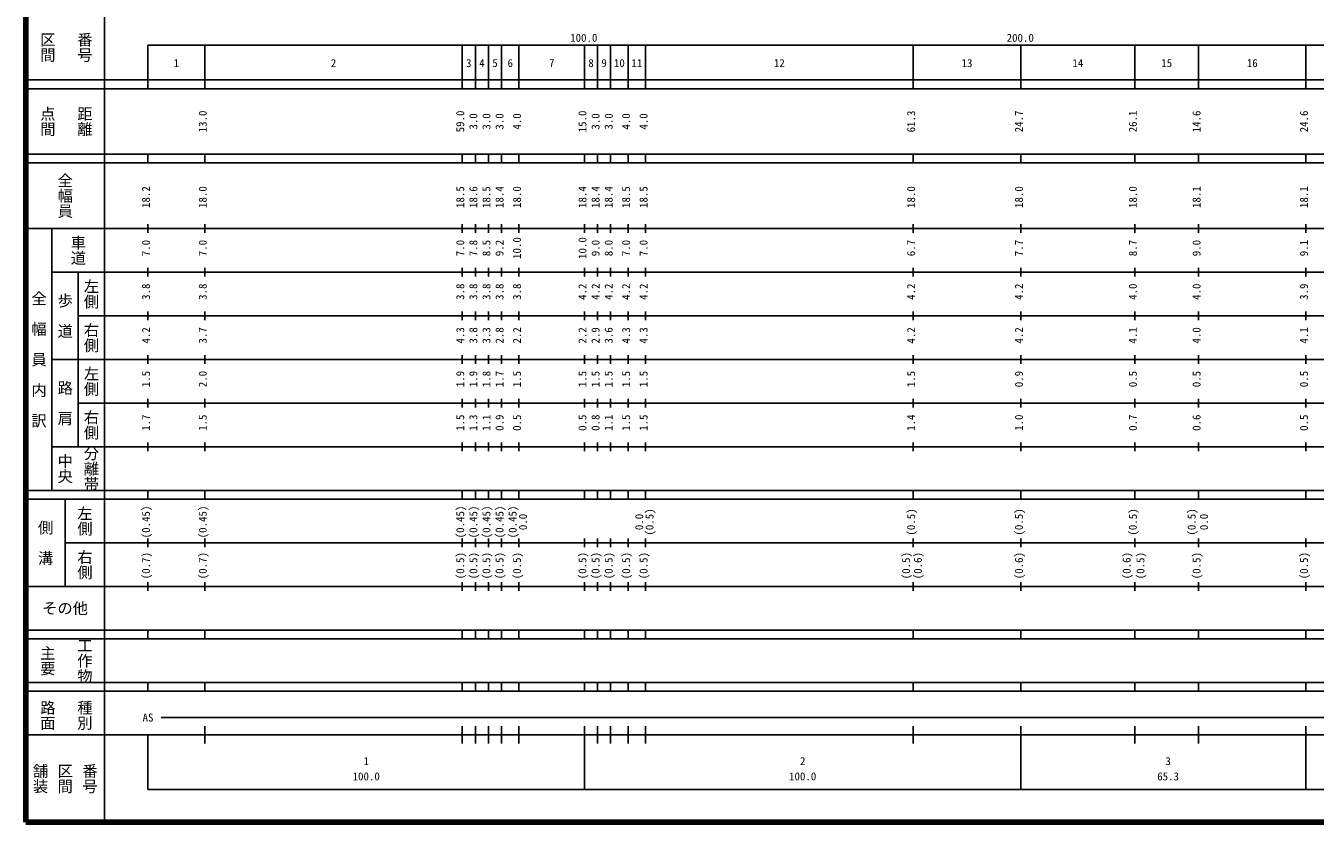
# Model space of a CAD drawing. Units: millimetres on the paper, enlarged 1000 times. Extents: x 40000 to 680000, y 20000 to 380000.
# Drawn here: x 40000 to 335424, y 20000 to 202409 of the extents above; entities that cross this region are included whole.
import ezdxf
from ezdxf.enums import TextEntityAlignment as Align

# ---------------------------------------------------------------- set-up
doc = ezdxf.new("R2010")
doc.units = ezdxf.units.MM
doc.header["$LTSCALE"] = 1000
doc.layers.add('M-TTL', color=2, linetype='Continuous', lineweight=140)
doc.layers.add('M-TTL-BAND', color=7, linetype='Continuous', lineweight=25)
doc.styles.add('@ＭＳ ゴシック', font='')
doc.styles.add('ＭＳ ゴシック', font='')
doc.styles.get('@ＭＳ ゴシック').set_extended_font_data('@MS Gothic')
doc.styles.get('ＭＳ ゴシック').set_extended_font_data('MS Gothic')

msp = doc.modelspace()

# ---------------------------------------------------------------- linework, layer by layer
at = {"layer": 'M-TTL'}
for p, q in [((40000, 380000), (40000, 20000)), ((40000, 20000), (680000, 20000))]:
    msp.add_line(p, q, dxfattribs=at)
at = {"layer": 'M-TTL-BAND'}
for p, q in [((58000, 370000), (58000, 20000)), ((68000, 198000), (579000, 198000)), ((68000, 198000), (68000, 188000)), ((81000, 188000), (81000, 198000)), ((140000, 188000), (140000, 198000)), ((143000, 188000), (143000, 198000)), ((146000, 188000), (146000, 198000)), ((149000, 188000), (149000, 198000)), ((153000, 188000), (153000, 198000)), ((168000, 188000), (168000, 198000)), ((171000, 188000), (171000, 198000)), ((174000, 188000), (174000, 198000)), ((178000, 188000), (178000, 198000)), ((182000, 188000), (182000, 198000)), ((243300, 188000), (243300, 198000)), ((268000, 188000), (268000, 198000)), ((294100, 188000), (294100, 198000)), ((308700, 188000), (308700, 198000)), ((333300, 188000), (333300, 198000)), ((40000, 190000), (579000, 190000)), ((40000, 188000), (579000, 188000)), ((40000, 173000), (579000, 173000)), ((68000, 171000), (68000, 173000)), ((81000, 171000), (81000, 173000)), ((140000, 171000), (140000, 173000)), ((143000, 171000), (143000, 173000)), ((146000, 171000), (146000, 173000)), ((149000, 171000), (149000, 173000)), ((153000, 171000), (153000, 173000)), ((168000, 171000), (168000, 173000)), ((171000, 171000), (171000, 173000)), ((174000, 171000), (174000, 173000)), ((178000, 171000), (178000, 173000)), ((182000, 171000), (182000, 173000)), ((243300, 171000), (243300, 173000)), ((268000, 171000), (268000, 173000)), ((294100, 171000), (294100, 173000)), ((308700, 171000), (308700, 173000)), ((333300, 171000), (333300, 173000)), ((40000, 171000), (579000, 171000)), ((68000, 155000), (68000, 157000)), ((81000, 155000), (81000, 157000)), ((140000, 155000), (140000, 157000)), ((143000, 155000), (143000, 157000)), ((146000, 155000), (146000, 157000)), ((149000, 155000), (149000, 157000)), ((153000, 155000), (153000, 157000)), ((168000, 155000), (168000, 157000)), ((171000, 155000), (171000, 157000)), ((174000, 155000), (174000, 157000)), ((178000, 155000), (178000, 157000)), ((182000, 155000), (182000, 157000)), ((243300, 155000), (243300, 157000)), ((268000, 155000), (268000, 157000)), ((294100, 155000), (294100, 157000)), ((308700, 155000), (308700, 157000)), ((333300, 155000), (333300, 157000)), ((40000, 156000), (579000, 156000)), ((46000, 96000), (46000, 156000)), ((46000, 146000), (579000, 146000)), ((52000, 146000), (52000, 106000)), ((68000, 145000), (68000, 147000)), ((81000, 145000), (81000, 147000)), ((140000, 145000), (140000, 147000)), ((143000, 145000), (143000, 147000)), ((146000, 145000), (146000, 147000)), ((149000, 145000), (149000, 147000)), ((153000, 145000), (153000, 147000)), ((168000, 145000), (168000, 147000)), ((171000, 145000), (171000, 147000)), ((174000, 145000), (174000, 147000)), ((178000, 145000), (178000, 147000)), ((182000, 145000), (182000, 147000)), ((243300, 145000), (243300, 147000)), ((268000, 145000), (268000, 147000)), ((294100, 145000), (294100, 147000)), ((308700, 145000), (308700, 147000)), ((333300, 145000), (333300, 147000)), ((52000, 136000), (579000, 136000)), ((68000, 135000), (68000, 137000)), ((81000, 135000), (81000, 137000)), ((140000, 135000), (140000, 137000)), ((143000, 135000), (143000, 137000)), ((146000, 135000), (146000, 137000)), ((149000, 135000), (149000, 137000)), ((153000, 135000), (153000, 137000)), ((168000, 135000), (168000, 137000)), ((171000, 135000), (171000, 137000)), ((174000, 135000), (174000, 137000)), ((178000, 135000), (178000, 137000)), ((182000, 135000), (182000, 137000)), ((243300, 135000), (243300, 137000)), ((268000, 135000), (268000, 137000)), ((294100, 135000), (294100, 137000)), ((308700, 135000), (308700, 137000)), ((333300, 135000), (333300, 137000)), ((46000, 126000), (579000, 126000)), ((68000, 125000), (68000, 127000)), ((81000, 125000), (81000, 127000)), ((140000, 125000), (140000, 127000)), ((143000, 125000), (143000, 127000)), ((146000, 125000), (146000, 127000)), ((149000, 125000), (149000, 127000)), ((153000, 125000), (153000, 127000)), ((168000, 125000), (168000, 127000)), ((171000, 125000), (171000, 127000)), ((174000, 125000), (174000, 127000)), ((178000, 125000), (178000, 127000)), ((182000, 125000), (182000, 127000)), ((243300, 125000), (243300, 127000)), ((268000, 125000), (268000, 127000)), ((294100, 125000), (294100, 127000)), ((308700, 125000), (308700, 127000)), ((333300, 125000), (333300, 127000)), ((52000, 116000), (579000, 116000)), ((68000, 115000), (68000, 117000)), ((81000, 115000), (81000, 117000)), ((140000, 115000), (140000, 117000)), ((143000, 115000), (143000, 117000)), ((146000, 115000), (146000, 117000)), ((149000, 115000), (149000, 117000)), ((153000, 115000), (153000, 117000)), ((168000, 115000), (168000, 117000)), ((171000, 115000), (171000, 117000)), ((174000, 115000), (174000, 117000)), ((178000, 115000), (178000, 117000)), ((182000, 115000), (182000, 117000)), ((243300, 115000), (243300, 117000)), ((268000, 115000), (268000, 117000)), ((294100, 115000), (294100, 117000)), ((308700, 115000), (308700, 117000)), ((333300, 115000), (333300, 117000)), ((68000, 105000), (68000, 107000)), ((81000, 105000), (81000, 107000)), ((140000, 105000), (140000, 107000)), ((143000, 105000), (143000, 107000)), ((146000, 105000), (146000, 107000)), ((149000, 105000), (149000, 107000)), ((153000, 105000), (153000, 107000)), ((168000, 105000), (168000, 107000)), ((171000, 105000), (171000, 107000)), ((174000, 105000), (174000, 107000)), ((178000, 105000), (178000, 107000)), ((182000, 105000), (182000, 107000)), ((243300, 105000), (243300, 107000)), ((268000, 105000), (268000, 107000)), ((294100, 105000), (294100, 107000)), ((308700, 105000), (308700, 107000)), ((333300, 105000), (333300, 107000)), ((46000, 106000), (579000, 106000)), ((40000, 96000), (579000, 96000)), ((68000, 94000), (68000, 96000)), ((81000, 94000), (81000, 96000)), ((140000, 94000), (140000, 96000)), ((143000, 94000), (143000, 96000)), ((146000, 94000), (146000, 96000)), ((149000, 94000), (149000, 96000)), ((153000, 94000), (153000, 96000)), ((168000, 94000), (168000, 96000)), ((171000, 94000), (171000, 96000)), ((174000, 94000), (174000, 96000)), ((178000, 94000), (178000, 96000)), ((182000, 94000), (182000, 96000)), ((243300, 94000), (243300, 96000)), ((268000, 94000), (268000, 96000)), ((294100, 94000), (294100, 96000)), ((308700, 94000), (308700, 96000)), ((333300, 94000), (333300, 96000)), ((40000, 94000), (579000, 94000)), ((49000, 94000), (49000, 74000)), ((49000, 84000), (579000, 84000)), ((68000, 83000), (68000, 85000)), ((81000, 83000), (81000, 85000)), ((140000, 83000), (140000, 85000)), ((143000, 83000), (143000, 85000)), ((146000, 83000), (146000, 85000)), ((149000, 83000), (149000, 85000)), ((153000, 83000), (153000, 85000)), ((168000, 83000), (168000, 85000)), ((171000, 83000), (171000, 85000)), ((174000, 83000), (174000, 85000)), ((178000, 83000), (178000, 85000)), ((182000, 83000), (182000, 85000)), ((243300, 83000), (243300, 85000)), ((268000, 83000), (268000, 85000)), ((294100, 83000), (294100, 85000)), ((308700, 83000), (308700, 85000)), ((333300, 83000), (333300, 85000)), ((40000, 74000), (579000, 74000)), ((68000, 73000), (68000, 75000)), ((81000, 73000), (81000, 75000)), ((140000, 73000), (140000, 75000)), ((143000, 73000), (143000, 75000)), ((146000, 73000), (146000, 75000)), ((149000, 73000), (149000, 75000)), ((153000, 73000), (153000, 75000)), ((168000, 73000), (168000, 75000)), ((171000, 73000), (171000, 75000)), ((174000, 73000), (174000, 75000)), ((178000, 73000), (178000, 75000)), ((182000, 73000), (182000, 75000)), ((243300, 73000), (243300, 75000)), ((268000, 73000), (268000, 75000)), ((294100, 73000), (294100, 75000)), ((308700, 73000), (308700, 75000)), ((333300, 73000), (333300, 75000)), ((40000, 64000), (579000, 64000)), ((68000, 62000), (68000, 64000)), ((81000, 62000), (81000, 64000)), ((140000, 62000), (140000, 64000)), ((143000, 62000), (143000, 64000)), ((146000, 62000), (146000, 64000)), ((149000, 62000), (149000, 64000)), ((153000, 62000), (153000, 64000)), ((168000, 62000), (168000, 64000)), ((171000, 62000), (171000, 64000)), ((174000, 62000), (174000, 64000)), ((178000, 62000), (178000, 64000)), ((182000, 62000), (182000, 64000)), ((243300, 62000), (243300, 64000)), ((268000, 62000), (268000, 64000)), ((294100, 62000), (294100, 64000)), ((308700, 62000), (308700, 64000)), ((333300, 62000), (333300, 64000)), ((40000, 62000), (579000, 62000)), ((40000, 52000), (579000, 52000)), ((68000, 50000), (68000, 52000)), ((81000, 50000), (81000, 52000)), ((140000, 50000), (140000, 52000)), ((143000, 50000), (143000, 52000)), ((146000, 50000), (146000, 52000)), ((149000, 50000), (149000, 52000)), ((153000, 50000), (153000, 52000)), ((168000, 50000), (168000, 52000)), ((171000, 50000), (171000, 52000)), ((174000, 50000), (174000, 52000)), ((178000, 50000), (178000, 52000)), ((182000, 50000), (182000, 52000)), ((243300, 50000), (243300, 52000)), ((268000, 50000), (268000, 52000)), ((294100, 50000), (294100, 52000)), ((308700, 50000), (308700, 52000)), ((333300, 50000), (333300, 52000)), ((40000, 50000), (579000, 50000)), ((71000, 44000), (565000, 44000)), ((81000, 38000), (81000, 42000)), ((140000, 38000), (140000, 42000)), ((143000, 38000), (143000, 42000)), ((146000, 38000), (146000, 42000)), ((149000, 38000), (149000, 42000)), ((153000, 38000), (153000, 42000)), ((168000, 27500), (168000, 42000)), ((171000, 38000), (171000, 42000)), ((174000, 38000), (174000, 42000)), ((178000, 38000), (178000, 42000)), ((182000, 38000), (182000, 42000)), ((243300, 38000), (243300, 42000)), ((268000, 27500), (268000, 42000)), ((294100, 38000), (294100, 42000)), ((308700, 38000), (308700, 42000)), ((333300, 27500), (333300, 42000)), ((40000, 40000), (579000, 40000)), ((68000, 40000), (68000, 27500)), ((68000, 27500), (579000, 27500))]:
    msp.add_line(p, q, dxfattribs=at)

# ---------------------------------------------------------------- texts
at = {"layer": 'M-TTL-BAND', "style": '@ＭＳ ゴシック'}
for s, p in [('区間', (45000, 197500)), ('番号', (53500, 197500)), ('点間', (45000, 180500)), ('距離', (53500, 180500)), ('全幅員', (49000, 163500)), ('車道', (52000, 151000)), ('左側', (55000, 141000)), ('全\u3000幅\u3000員\u3000内\u3000訳', (43000, 126000)), ('歩\u3000道', (49000, 136000)), ('右側', (55000, 131000)), ('左側', (55000, 121000)), ('路\u3000肩', (49000, 116000)), ('右側', (55000, 111000)), ('中央', (49000, 101000)), ('分離帯', (55000, 101000)), ('左側', (53500, 89000)), ('側\u3000溝', (44500, 84000)), ('右側', (53500, 79000)), ('主要', (45000, 57000)), ('工作物', (53500, 57000)), ('路面', (45000, 44500)), ('種別', (53500, 44500)), ('舗装', (43333, 30000)), ('区間', (49000, 30000)), ('番号', (54667, 30000))]:
    msp.add_text(s, height=2566, rotation=270, dxfattribs=at).set_placement(p, align=Align.MIDDLE_CENTER)
at = {"layer": 'M-TTL-BAND', "style": 'ＭＳ ゴシック'}
for s, p in [('100.0', (167844, 198195)), ('200.0', (267844, 198195)), ('1', (74500, 192405)), ('2', (110500, 192405)), ('3', (141500, 192405)), ('4', (144500, 192405)), ('5', (147500, 192405)), ('6', (151000, 192405)), ('7', (160500, 192405)), ('8', (169500, 192405)), ('9', (172500, 192405)), ('10', (176000, 192405)), ('11', (180000, 192405)), ('12', (212650, 192405)), ('13', (255650, 192405)), ('14', (281050, 192405)), ('15', (301400, 192405)), ('16', (321000, 192405)), ('AS', (68000, 42500)), ('1', (118000, 32523)), ('2', (218000, 32523)), ('3', (301720, 32523)), ('100.0', (118000, 29033)), ('100.0', (218000, 29033)), ('65.3', (301720, 29033))]:
    msp.add_text(s, height=1833, dxfattribs=at).set_placement(p, align=Align.BOTTOM_CENTER)
for s, p in [('13.0', (82000, 180500)), ('59.0', (141000, 180500)), ('3.0', (144000, 180500)), ('3.0', (147000, 180500)), ('3.0', (150000, 180500)), ('4.0', (154000, 180500)), ('15.0', (169000, 180500)), ('3.0', (172000, 180500)), ('3.0', (175000, 180500)), ('4.0', (179000, 180500)), ('4.0', (183000, 180500)), ('61.3', (244300, 180500)), ('24.7', (269000, 180500)), ('26.1', (295100, 180500)), ('14.6', (309700, 180500)), ('24.6', (334300, 180500)), ('18.2', (69000, 163174)), ('18.0', (82000, 163174)), ('18.5', (141000, 163174)), ('18.6', (144000, 163174)), ('18.5', (147000, 163174)), ('18.4', (150000, 163174)), ('18.0', (154000, 163174)), ('18.4', (169000, 163174)), ('18.4', (172000, 163174)), ('18.4', (175000, 163174)), ('18.5', (179000, 163174)), ('18.5', (183000, 163174)), ('18.0', (244300, 163174)), ('18.0', (269000, 163174)), ('18.0', (295100, 163174)), ('18.1', (309700, 163174)), ('18.1', (334300, 163174)), ('10.0', (154000, 151500)), ('10.0', (169000, 151500)), ('7.0', (69000, 151500)), ('7.0', (82000, 151500)), ('7.0', (141000, 151500)), ('7.8', (144000, 151500)), ('8.5', (147000, 151500)), ('9.2', (150000, 151500)), ('9.0', (172000, 151500)), ('8.0', (175000, 151500)), ('7.0', (179000, 151500)), ('7.0', (183000, 151500)), ('6.7', (244300, 151500)), ('7.7', (269000, 151500)), ('8.7', (295100, 151500)), ('9.0', (309700, 151500)), ('9.1', (334300, 151500)), ('3.8', (69000, 141500)), ('3.8', (82000, 141500)), ('3.8', (141000, 141500)), ('3.8', (144000, 141500)), ('3.8', (147000, 141500)), ('3.8', (150000, 141500)), ('3.8', (154000, 141500)), ('4.2', (169000, 141500)), ('4.2', (172000, 141500)), ('4.2', (175000, 141500)), ('4.2', (179000, 141500)), ('4.2', (183000, 141500)), ('4.2', (244300, 141500)), ('4.2', (269000, 141500)), ('4.0', (295100, 141500)), ('4.0', (309700, 141500)), ('3.9', (334300, 141500)), ('4.2', (69000, 131500)), ('3.7', (82000, 131500)), ('4.3', (141000, 131500)), ('3.8', (144000, 131500)), ('3.3', (147000, 131500)), ('2.8', (150000, 131500)), ('2.2', (154000, 131500)), ('2.2', (169000, 131500)), ('2.9', (172000, 131500)), ('3.6', (175000, 131500)), ('4.3', (179000, 131500)), ('4.3', (183000, 131500)), ('4.2', (244300, 131500)), ('4.2', (269000, 131500)), ('4.1', (295100, 131500)), ('4.0', (309700, 131500)), ('4.1', (334300, 131500)), ('1.5', (69000, 121500)), ('2.0', (82000, 121500)), ('1.9', (141000, 121500)), ('1.9', (144000, 121500)), ('1.8', (147000, 121500)), ('1.7', (150000, 121500)), ('1.5', (154000, 121500)), ('1.5', (169000, 121500)), ('1.5', (172000, 121500)), ('1.5', (175000, 121500)), ('1.5', (179000, 121500)), ('1.5', (183000, 121500)), ('1.5', (244300, 121500)), ('0.9', (269000, 121500)), ('0.5', (295100, 121500)), ('0.5', (309700, 121500)), ('0.5', (334300, 121500)), ('1.7', (69000, 111500)), ('1.5', (82000, 111500)), ('1.5', (141000, 111500)), ('1.3', (144000, 111500)), ('1.1', (147000, 111500)), ('0.9', (150000, 111500)), ('0.5', (154000, 111500)), ('0.5', (169000, 111500)), ('0.8', (172000, 111500)), ('1.1', (175000, 111500)), ('1.5', (179000, 111500)), ('1.5', (183000, 111500)), ('1.4', (244300, 111500)), ('1.0', (269000, 111500)), ('0.7', (295100, 111500)), ('0.6', (309700, 111500)), ('0.5', (334300, 111500)), ('(0.45)', (69000, 88764)), ('(0.45)', (82000, 88764)), ('(0.45)', (141000, 88764)), ('(0.45)', (144000, 88764)), ('(0.45)', (147000, 88764)), ('(0.45)', (150000, 88764)), ('(0.45)', (153000, 88764)), ('0.0', (155370, 88764)), ('0.0', (182000, 88764)), ('(0.5)', (184370, 88764)), ('(0.5)', (244300, 88764)), ('(0.5)', (269000, 88764)), ('(0.5)', (295100, 88764)), ('(0.5)', (308565, 88764)), ('0.0', (311404, 88764)), ('(0.7)', (69000, 78764)), ('(0.7)', (82000, 78764)), ('(0.5)', (141000, 78764)), ('(0.5)', (144000, 78764)), ('(0.5)', (147000, 78764)), ('(0.5)', (150000, 78764)), ('(0.5)', (154000, 78764)), ('(0.5)', (169000, 78764)), ('(0.5)', (172000, 78764)), ('(0.5)', (175000, 78764)), ('(0.5)', (179000, 78764)), ('(0.5)', (183000, 78764)), ('(0.5)', (243147, 78764)), ('(0.6)', (245845, 78764)), ('(0.6)', (269000, 78764)), ('(0.6)', (293681, 78764)), ('(0.5)', (296838, 78764)), ('(0.5)', (309700, 78764)), ('(0.5)', (334300, 78764))]:
    msp.add_text(s, height=1833, rotation=90, dxfattribs=at).set_placement(p, align=Align.BOTTOM_CENTER)
msp.add_text('その他', height=2566, dxfattribs=at).set_placement((49000, 69000), align=Align.MIDDLE_CENTER)

doc.saveas('drawing.dxf')
